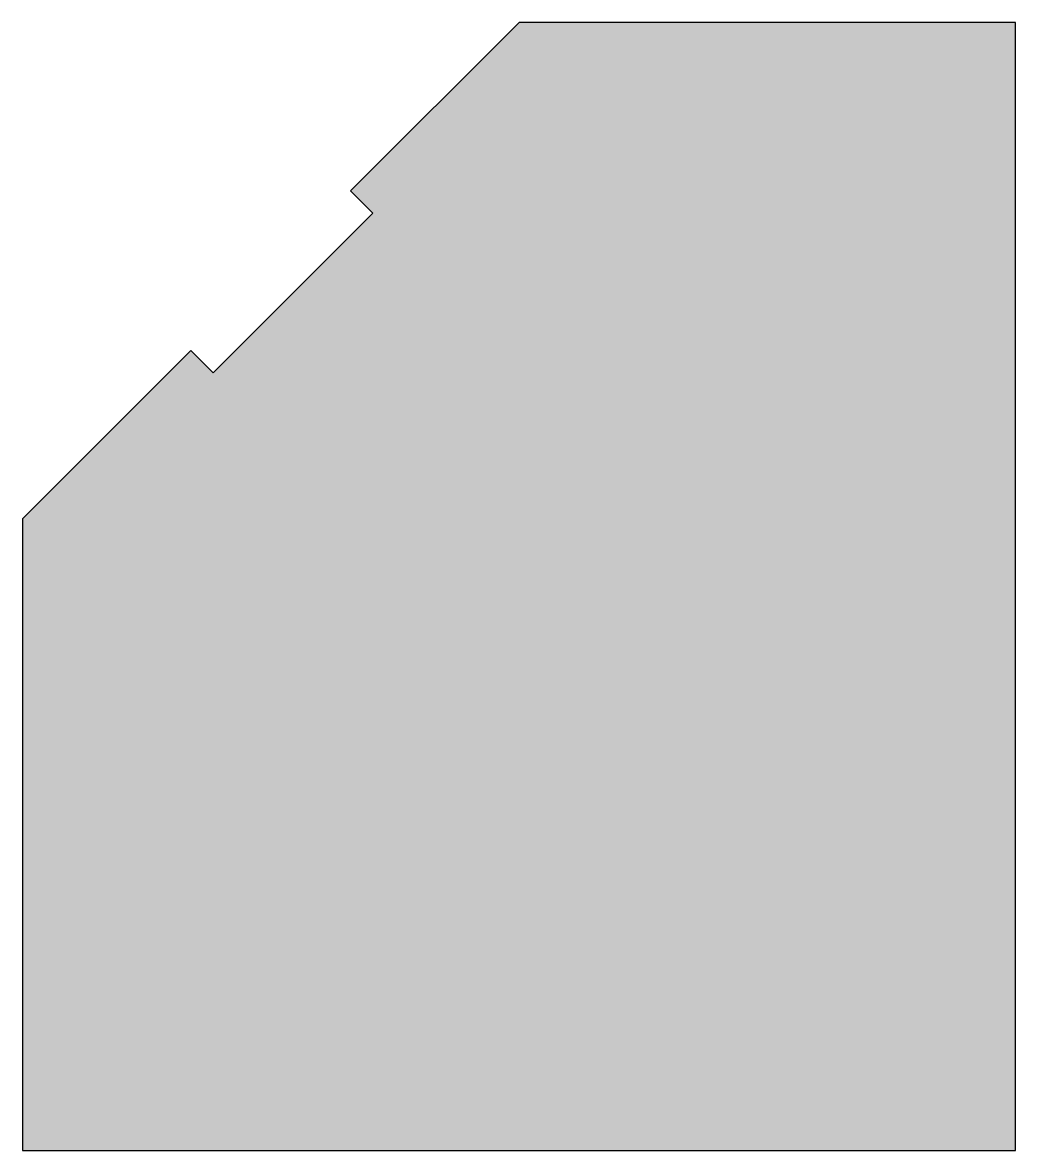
# Model space of a CAD drawing. Header units: metres. Extents: x -0.22 to 0, y -0.25 to 0.
import ezdxf

# ---------------------------------------------------------------- set-up
doc = ezdxf.new("R2010")
doc.units = ezdxf.units.M
doc.header["$LTSCALE"] = 0.2

msp = doc.modelspace()

# ---------------------------------------------------------------- hatches: boundary and pattern name
msp.add_hatch(color=8).paths.add_polyline_path([(-0.17773, -0.07763), (-0.18268, -0.07268), (-0.22, -0.11), (-0.22, -0.25), (0, -0.25), (0, 0), (-0.11, 0), (-0.14732, -0.03732), (-0.14237, -0.04227)])

# ---------------------------------------------------------------- linework, layer by layer
at = {"flags": 128}
msp.add_lwpolyline([(-0.17773, -0.07763), (-0.18268, -0.07268), (-0.22, -0.11), (-0.22, -0.25), (0, -0.25), (0, 0), (-0.11, 0), (-0.14732, -0.03732), (-0.14237, -0.04227)], close=True, dxfattribs=at)

doc.saveas('drawing.dxf')
